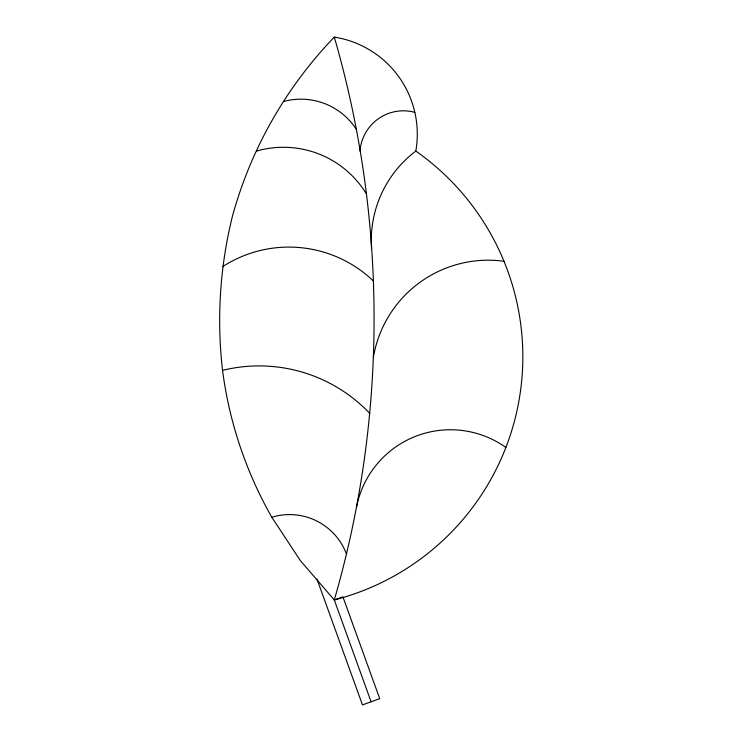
<?xml version="1.0" encoding="UTF-8"?>
<svg xmlns="http://www.w3.org/2000/svg" width="742" height="742" viewBox="0 0 742 742"><rect width="100%" height="100%" fill="white"/><g stroke="black" fill="none" stroke-linecap="round" stroke-linejoin="round"><path stroke-width="1.11" d="M316.982 579.057L362.467 704.9L379.728 698.667L342.915 596.837L334.29 599.953A251.13 251.13 0 0 0 415.808 151.071A98.213 98.213 0 0 0 334.29 37.1C286.134 87.092 250.991 148.817 232.561 215.737C219.947 266.257 216.562 318.624 222.544 370.351A401.58 401.58 0 0 0 271.804 517.248L300.371 560.627L334.29 599.953L371.093 701.784M334.29 599.953C387.333 417.264 387.333 219.78 334.29 37.1M222.544 370.351A152.657 152.657 0 0 1 369.813 413.452M271.804 517.248A60.742 60.742 0 0 1 346.458 554.005M356.448 507.537A95.69 95.69 0 0 1 505.877 447.445M373.374 357.394A116.485 116.485 0 0 1 503.976 261.267M371.566 248.357A111.986 111.986 0 0 1 415.808 151.071M360.028 151.071A43.509 43.509 0 0 1 414.834 112.339M256.584 151.071A97.091 97.091 0 0 1 366.279 193.699M222.544 266.703A122.152 122.152 0 0 1 373.402 281.005M283.917 101.404A65.982 65.982 0 0 1 356.448 129.516"/></g></svg>
